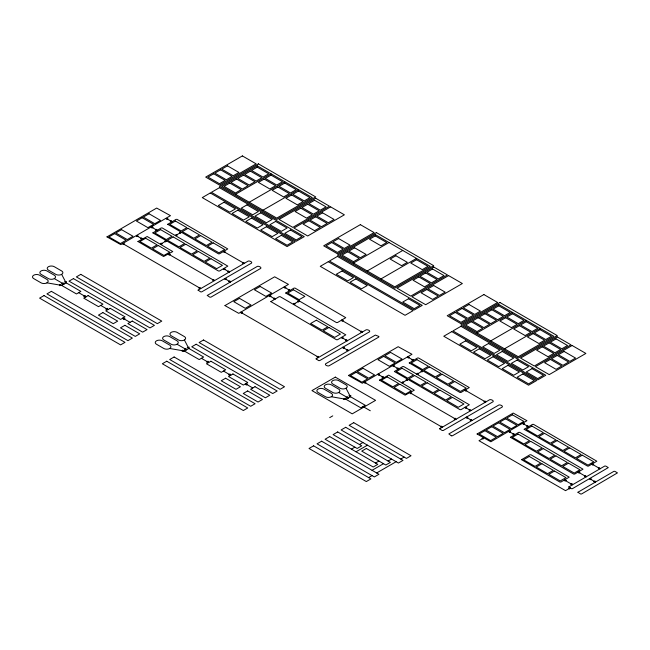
<?xml version="1.0" encoding="UTF-8"?>
<svg xmlns="http://www.w3.org/2000/svg" width="650" height="650" viewBox="0 0 650 650"><rect width="100%" height="100%" fill="white"/><g stroke="black" fill="none" stroke-linecap="round" stroke-linejoin="round"><path stroke-width="0.97" d="M66.072 282.848L66.471 281.523L64.48 281.873L80.876 291.395L76.464 293.946L59.971 284.473L59.369 285.626L61.661 285.399L66.072 282.848L61.661 274.357A4.16 2.405 0 0 0 61.661 270.961L54.308 266.719A4.16 2.405 0 0 0 48.425 266.719A4.16 2.405 0 0 0 48.425 270.116L55.778 274.357A4.16 2.405 0 0 0 61.661 274.357M188.817 348.481L189.215 347.165L187.224 347.506L203.629 357.037L199.217 359.58L182.715 350.114L182.114 351.26L184.405 351.033L188.817 348.481L184.405 339.991A4.16 2.405 0 0 0 184.405 336.594L177.052 332.353A4.16 2.405 0 0 0 171.169 332.353A4.16 2.405 0 0 0 171.169 335.749L178.523 339.991A4.16 2.405 0 0 0 184.405 339.991M350.439 396.736L350.838 395.419L348.847 395.761L365.243 405.283L360.831 407.834L344.329 398.369L343.736 399.514L346.027 399.287L350.439 396.736L346.027 388.245A4.16 2.405 0 0 0 346.027 384.849L338.674 380.608A4.16 2.405 0 0 0 332.792 380.608A4.16 2.405 0 0 0 332.792 384.004L340.145 388.245A4.16 2.405 0 0 0 346.027 388.245M166.237 240.898L165.669 241.889L164.523 241.231L166.237 240.898L160.518 244.213M175.427 235.592L176.004 234.601L177.149 235.259L175.427 235.592L181.155 232.286L180.586 233.277L179.441 232.619L181.155 232.286M293.41 304.322L293.987 303.331L295.132 303.997L293.41 304.322L299.138 301.015L298.569 302.006L297.424 301.348L299.138 301.015M402.017 382.842L402.586 381.851L403.739 382.509L402.017 382.842L407.745 379.535L407.176 380.526L406.031 379.86L407.745 379.535M416.934 374.229L417.511 373.23L418.657 373.896L416.934 374.229L422.663 370.914L422.094 371.914L420.948 371.248L422.663 370.914M570.164 487.988L569.587 488.979L568.441 488.321L570.164 487.988L565.533 490.661L478.993 440.716L483.632 438.035L483.096 439.026L481.959 438.36L483.689 438.035M235.495 194.293L271.026 173.786M249.251 202.239L284.781 181.724M263.006 210.178L298.529 189.662M353.478 263.031L389.009 242.515M367.234 270.969L402.756 250.453M380.981 278.907L416.512 258.399M329.704 417.633L332.759 415.87M477.003 332.93L512.533 312.414M490.758 340.868L526.281 320.361M504.506 348.806L540.036 328.299M351.431 449.142L354.868 447.159M359.45 444.511L362.887 442.528M356.013 451.791L367.469 445.169M375.497 463.036L378.934 461.053M372.052 470.316L383.516 463.694M388.099 461.053L391.536 459.062M368.615 477.596L372.052 475.605M376.642 472.964L396.126 461.711M400.709 459.062L404.146 457.08M46.954 282.848A4.16 2.405 0 0 0 46.954 279.451L39.601 275.21A4.16 2.405 0 0 0 33.719 275.21A4.16 2.405 0 0 0 33.719 278.606L41.072 282.848A4.16 2.405 0 0 0 46.954 282.848L61.661 285.399M169.699 348.481A4.16 2.405 0 0 0 169.699 345.085L162.346 340.844A4.16 2.405 0 0 0 156.463 340.844A4.16 2.405 0 0 0 156.463 344.24L163.816 348.481A4.16 2.405 0 0 0 169.699 348.481L184.405 351.033M331.321 396.736A4.16 2.405 0 0 0 331.321 393.339L323.968 389.098A4.16 2.405 0 0 0 318.086 389.098A4.16 2.405 0 0 0 318.086 392.494L325.439 396.736A4.16 2.405 0 0 0 331.321 396.736L346.027 399.287M166.237 218.4L167.96 218.733L166.814 219.391L166.237 218.4L171.974 221.707L171.397 220.716L170.251 221.382L171.974 221.707M151.344 227.004L153.059 227.338L151.913 227.996L151.344 227.004L157.072 230.311L156.496 229.32L155.35 229.978L157.072 230.311M223.551 251.477L225.266 251.81L224.12 252.468L223.551 251.477L244.172 263.396L243.612 262.397L242.466 263.055L244.181 263.388M136.443 235.609L138.157 235.934L137.012 236.6L136.443 235.609L142.171 238.916L141.602 237.924L140.457 238.582L142.171 238.916M122.688 243.547L124.41 243.872L123.264 244.538L122.688 243.547L200.623 288.535L200.046 287.544L198.9 288.21L200.623 288.535M168.529 254.134L170.251 254.459L169.106 255.125L168.529 254.134L214.378 280.597L213.801 279.606L212.656 280.264L214.37 280.597M223.543 268.686L225.257 269.019L224.112 269.677L223.543 268.686L229.271 272.001L228.703 271.001L227.557 271.668L229.271 272.001M284.221 287.129L285.943 287.463L284.798 288.129L284.221 287.129L289.949 290.444L289.38 289.445L288.234 290.111L289.949 290.444M224.681 278.598L226.395 278.923L225.249 279.589L224.681 278.598L230.409 281.905L229.832 280.914L228.686 281.572L230.409 281.905M269.319 295.734L271.042 296.067L269.896 296.725L269.319 295.734L275.056 299.041L274.479 298.049L273.333 298.716L275.056 299.041M341.534 320.206L343.249 320.539L342.103 321.197L341.534 320.206L362.156 332.126L361.587 331.126L360.441 331.793L362.164 332.118M240.671 312.276L242.393 312.609L241.248 313.267L240.671 312.276L318.606 357.273L318.029 356.281L316.883 356.939L318.606 357.273M341.526 337.423L343.241 337.748L342.095 338.414L341.526 337.423L347.254 340.73L346.686 339.739L345.532 340.397L347.254 340.73M63.871 284.123L61.661 283.701L63.131 282.848L63.871 284.123L54.308 278.606A4.16 2.405 0 0 1 48.425 278.606L41.072 274.357A4.16 2.405 0 0 1 41.072 270.961A4.16 2.405 0 0 1 46.954 270.961L54.308 275.21A4.16 2.405 0 0 1 54.308 278.606M407.745 357.037L409.467 357.362L408.322 358.028L407.745 357.037L413.473 360.344L412.904 359.352L411.759 360.011L413.473 360.344M85.93 296.855L83.72 296.433L85.191 295.588L85.93 296.855L78.674 292.671M342.664 347.327L344.378 347.661L343.233 348.319L342.664 347.327L348.392 350.634L347.815 349.643L346.669 350.301L348.392 350.634M107.989 309.595L105.779 309.173L107.25 308.319L107.989 309.595L100.734 305.411M392.852 365.633L394.566 365.966L393.421 366.632L392.852 365.633L398.58 368.948L398.003 367.949L396.858 368.615L398.58 368.948M122.793 318.142L125.003 318.565L123.532 319.418L122.793 318.142L130.049 322.335M465.059 390.114L466.773 390.439L465.628 391.105L465.059 390.114L485.68 402.025L485.119 401.034L483.966 401.692L485.688 402.025M377.951 374.238L379.665 374.571L378.519 375.229L377.951 374.238L383.679 377.544L383.11 376.553L381.964 377.219L383.679 377.544M364.195 382.176L365.918 382.509L364.772 383.167L364.195 382.176L442.13 427.172L441.553 426.181L440.407 426.839L442.13 427.172M186.615 349.757L184.405 349.334L185.876 348.481L186.615 349.757L177.052 344.24A4.16 2.405 0 0 1 171.169 344.24L163.816 339.991A4.16 2.405 0 0 1 163.816 336.594A4.16 2.405 0 0 1 169.699 336.594L177.052 340.844A4.16 2.405 0 0 1 177.052 344.24M410.036 392.762L411.759 393.096L410.613 393.754L410.036 392.762L455.886 419.226L455.309 418.243L454.163 418.901L455.878 419.234M465.051 407.322L466.765 407.656L465.619 408.314L465.051 407.322L470.779 410.629L470.21 409.638L469.064 410.296L470.779 410.629M208.674 362.497L206.472 362.074L207.943 361.221L208.674 362.497L201.419 358.304M522.714 423.41L524.436 423.743L523.283 424.401L522.714 423.41L528.442 426.717L527.873 425.726L526.727 426.392L528.442 426.717M466.188 417.227L467.902 417.56L466.757 418.218L466.188 417.227L471.916 420.534L471.339 419.543L470.194 420.209L471.916 420.534M230.734 375.229L228.532 374.806L230.002 373.961L230.734 375.229L223.478 371.044M348.229 398.011L346.027 397.589L347.498 396.736L348.229 398.011L338.674 392.494A4.16 2.405 0 0 1 332.792 392.494L325.439 388.245A4.16 2.405 0 0 1 325.439 384.849A4.16 2.405 0 0 1 331.321 384.849L338.674 389.098A4.16 2.405 0 0 1 338.674 392.494M508.861 431.413L510.575 431.738L509.429 432.404L508.861 431.413L514.589 434.72L514.012 433.729L512.866 434.387L514.589 434.72M245.537 383.776L247.748 384.207L246.277 385.052L245.537 383.776L252.793 387.969M592.012 464.092L593.734 464.425L592.589 465.083L592.012 464.092L600.064 468.739L599.487 467.748L598.341 468.406L600.064 468.739M578.207 472.062L579.93 472.396L578.784 473.054L578.207 472.062L586.259 476.71L585.683 475.719L584.537 476.377L586.259 476.71M589.704 478.692L591.427 479.017L590.281 479.684L589.704 478.692L595.433 481.999L594.864 481.008L593.718 481.666L595.433 481.999M451.352 435.801L452.441 435.776L502.296 406.989C503.189 405.836 500.029 404.527 498.859 405.007L448.833 433.932L451.287 435.768M564.395 480.041L572.455 484.681M378.763 336.424L375.383 335.075L325.479 363.886C324.659 365.097 327.714 366.34 328.916 365.869L378.771 337.09L378.771 336.424M363.041 406.559L370.289 410.751M106.982 236.876L120.794 244.619L170.471 215.662L156.674 208.065L106.982 236.876M137.954 241.499L163.581 256.514L172.786 251.566L147.176 236.511L137.954 241.499M152.872 232.887L218.481 271.009L219.521 271.009L227.817 266.118L162.224 227.947L161.184 227.947L152.888 232.838M167.724 224.307L218.498 253.857L219.529 253.801L227.776 248.934L177.076 219.367L176.036 219.367L167.724 224.307M198.096 290.144L200.671 291.874L201.711 291.874L251.623 263.063C252.517 261.893 249.356 260.593 248.186 261.081L198.096 290.144M207.261 295.441L209.844 297.172L210.884 297.172L260.788 268.361C261.682 267.199 258.513 265.899 257.351 266.37L207.261 295.441M224.965 305.614L238.769 313.349L288.454 284.391L274.658 276.803L224.981 305.565M270.855 301.616L336.464 339.739L337.504 339.739L345.8 334.848L280.142 296.652L279.11 296.709L270.855 301.616M285.707 293.036L336.481 322.587L337.512 322.53L345.759 317.663L294.994 288.072L293.963 288.129L285.724 292.996M316.079 358.873L318.654 360.604L319.694 360.604L369.606 331.793C370.5 330.639 367.388 329.347 366.161 329.81L316.079 358.873M348.489 375.513L362.302 383.248L411.978 354.291L398.182 346.702L348.506 375.464M379.462 380.136L405.088 395.151L414.294 390.203L388.684 375.139L379.462 380.136M394.379 371.524L459.989 409.646L461.029 409.646L469.324 404.747L403.731 366.576L402.691 366.576L394.396 371.475M409.232 362.944L460.005 392.486L461.037 392.438L469.284 387.571L418.584 357.996L417.544 357.996L409.232 362.944M439.603 428.781L442.179 430.511L443.219 430.511L493.131 401.7C494.024 400.53 490.864 399.23 489.686 399.709L439.603 428.781M477.1 434.013L490.831 441.773L526.955 420.712L513.224 413.059L477.108 433.964M510.388 437.296L573.674 474.077L574.714 474.077L583.009 469.178L519.74 432.356L518.7 432.356L510.388 437.296M524.201 429.317L587.494 466.099L588.526 466.099L596.83 461.207L533.544 424.377L532.512 424.377L524.209 429.268M521.617 459.721L559.934 482.073L560.966 482.016L569.205 477.149L530.904 454.748L529.872 454.805L521.649 459.623M568.783 486.948L571.358 488.678L572.398 488.678L608.294 467.602L605.751 466.058L604.711 466.058L568.783 486.948M577.947 492.245L580.531 493.976L581.571 493.976L617.459 472.891L614.859 471.323L613.876 471.356L577.947 492.245M161.086 243.214L160.509 244.205L162.232 243.872L161.086 243.214M242.377 155.919L205.701 177.093L219.456 185.031L256.124 163.857L242.377 155.919M213.72 173.786L207.992 177.093L219.456 183.706L225.184 180.399L213.72 173.786M220.602 169.812L214.866 173.119L226.33 179.741L232.058 176.434L220.602 169.812M227.476 165.847L221.748 169.154L233.204 175.768L238.932 172.461L227.476 165.847M114.668 233.618L108.94 236.925L120.396 243.547L126.124 240.24L114.668 233.618M121.542 229.653L115.814 232.96L127.27 239.574L133.006 236.267L121.542 229.653M142.171 217.742L136.443 221.049L147.899 227.662L153.636 224.356L142.171 217.742M149.045 213.769L143.317 217.076L154.781 223.697L160.509 220.391L149.045 213.769M258.416 163.857L219.456 186.355L276.754 219.44L315.721 196.942L258.416 163.857M210.283 192.969L202.264 197.608L287.072 246.569L295.092 241.938L210.283 192.969M219.456 187.679L211.429 192.311L296.238 241.272L304.257 236.641L219.456 187.679M257.27 165.847L221.748 186.355L276.754 218.116L312.284 197.608L257.27 165.847M229.767 183.048L224.039 186.355L235.495 192.969L241.231 189.662L229.767 183.048M236.641 179.075L230.912 182.39L242.377 189.004L248.105 185.697L236.641 179.075M243.523 175.11L237.786 178.417L249.251 185.031L254.979 181.724L243.523 175.11M250.396 171.137L244.668 174.444L256.124 181.066L261.852 177.751L250.396 171.137M257.27 167.164L251.542 170.479L263.006 177.093L268.734 173.786L257.27 167.164M44.013 295.588L39.601 298.131L120.591 344.89L125.003 342.347L44.013 295.588M51.366 291.338L46.954 293.889L127.944 340.649L132.356 338.098L51.366 291.338M73.426 278.606L69.014 281.149L150.004 327.909L154.416 325.358L73.426 278.606M80.779 274.357L76.367 276.908L157.357 323.659L161.769 321.116L80.779 274.357M145.632 238.241L139.904 241.548L151.361 248.162L157.097 244.855L145.632 238.241M160.558 229.629L154.822 232.936L166.286 239.557L172.014 236.243L160.558 229.629M175.427 221.041L169.699 224.347L181.163 230.961L186.891 227.654L175.427 221.041M224.039 202.239L218.303 205.546L229.767 212.16L235.495 208.853L224.039 202.239M264.152 179.075L258.416 182.39L269.88 189.004L275.608 185.697L264.152 179.075M271.026 175.11L265.298 178.417L276.754 185.031L282.482 181.724L271.026 175.11M158.243 245.521L152.506 248.828L163.971 255.442L169.699 252.135L158.243 245.521M173.16 236.909L167.432 240.216L178.888 246.829L184.624 243.523L173.16 236.909M188.037 228.312L182.309 231.627L193.765 238.241L199.501 234.934L188.037 228.312M88.132 295.588L83.72 298.131L98.524 306.678L102.936 304.135L88.132 295.588M237.786 210.178L232.058 213.484L243.523 220.098L249.251 216.791L237.786 210.178M246.959 204.88L241.231 208.195L252.688 214.809L258.416 211.502L246.959 204.88M277.899 187.021L272.171 190.328L283.627 196.942L289.364 193.635L277.899 187.021M284.781 183.048L279.045 186.355L290.509 192.969L296.238 189.662L284.781 183.048M185.77 244.189L180.034 247.496L191.498 254.109L197.226 250.803L185.77 244.189M200.623 235.609L194.894 238.916L206.351 245.529L212.079 242.222L200.623 235.609M251.542 218.116L245.814 221.422L257.27 228.044L263.006 224.729L251.542 218.116M260.707 212.826L254.979 216.133L266.443 222.747L272.171 219.44L260.707 212.826M291.655 194.959L285.927 198.266L297.383 204.88L303.111 201.573L291.655 194.959M298.529 190.986L292.801 194.293L304.257 200.915L309.993 197.608L298.529 190.986M198.372 251.461L192.644 254.776L204.108 261.389L209.836 258.082L198.372 251.461M213.224 242.881L207.496 246.196L218.961 252.809L224.689 249.502L213.224 242.881M110.191 308.319L105.779 310.871L120.591 319.418L125.003 316.867L110.191 308.319M102.871 312.585L98.459 315.128L113.263 323.676L117.674 321.132L102.871 312.585M210.982 258.741L205.254 262.048L216.71 268.669L222.438 265.363L210.982 258.741M266.443 226.72L260.707 230.027L272.171 236.641L277.899 233.334L266.443 226.72M275.608 221.422L269.88 224.729L281.336 231.351L287.072 228.044L275.608 221.422M315.721 198.266L279.045 219.44L292.801 227.378L329.477 206.204L315.721 198.266M300.82 208.195L295.092 211.502L306.556 218.116L312.284 214.809L300.82 208.195M307.702 204.222L301.966 207.529L313.43 214.143L319.158 210.836L307.702 204.222M314.576 200.249L308.848 203.556L320.304 210.178L326.032 206.871L314.576 200.249M124.897 325.301L120.486 327.852L135.298 336.399L139.709 333.848L124.897 325.301M132.259 321.059L127.847 323.602L142.651 332.15L147.062 329.607L132.259 321.059M281.336 235.316L275.608 238.631L287.072 245.245L292.801 241.938L281.336 235.316M290.509 230.027L284.781 233.334L296.238 239.947L301.966 236.641L290.509 230.027M330.623 206.871L293.946 228.044L307.702 235.982L344.37 214.809L330.623 206.871M308.848 220.764L303.111 224.071L314.576 230.685L320.304 227.378L308.848 220.764M315.721 216.791L309.993 220.098L321.449 226.72L327.178 223.413L315.721 216.791M322.595 212.826L316.867 216.133L328.331 222.747L334.059 219.44L322.595 212.826M360.352 224.648L323.684 245.822L337.431 253.768L374.108 232.594L360.352 224.648M331.703 242.515L325.975 245.822L337.431 252.444L343.168 249.129L331.703 242.515M338.577 238.55L332.849 241.857L344.313 248.471L350.041 245.164L338.577 238.55M239.525 298.382L233.797 301.689L245.253 308.303L250.989 304.996L239.525 298.382M260.154 286.471L254.426 289.778L265.882 296.4L271.619 293.085L260.154 286.471M376.399 232.594L337.431 255.084L394.737 288.169L433.704 265.671L376.399 232.594M328.266 261.706L320.247 266.338L405.056 315.299L413.075 310.668L328.266 261.706M337.431 256.409L329.412 261.04L414.221 310.009L422.24 305.378L337.431 256.409M375.253 234.577L339.731 255.084L394.737 286.845L430.267 266.338L375.253 234.577M347.75 251.778L342.022 255.084L353.478 261.706L359.206 258.399L347.75 251.778M354.624 247.812L348.896 251.119L360.352 257.733L366.088 254.426L354.624 247.812M375.253 235.901L369.525 239.208L380.981 245.822L386.717 242.515L375.253 235.901M166.757 361.221L162.346 363.773L243.336 410.524L247.748 407.981L166.757 361.221M174.111 356.98L169.699 359.523L250.689 406.283L255.101 403.731L174.111 356.98M196.17 344.24L191.758 346.783L272.748 393.543L277.16 390.999L196.17 344.24M203.523 339.991L199.111 342.542L280.101 389.301L284.513 386.75L203.523 339.991M293.41 289.77L287.682 293.077L299.146 299.691L304.874 296.384L293.41 289.77M342.022 270.969L336.286 274.276L347.75 280.889L353.478 277.582L342.022 270.969M210.884 361.221L206.472 363.773L221.276 372.32L225.688 369.769L210.884 361.221M355.769 278.907L350.041 282.214L361.506 288.836L367.234 285.521L355.769 278.907M395.882 255.751L390.154 259.058L401.611 265.671L407.347 262.364L395.882 255.751M416.512 259.716L410.784 263.031L422.24 269.644L427.976 266.338L416.512 259.716M316.355 320.198L310.627 323.505L322.083 330.119L327.819 326.812L316.355 320.198M232.944 373.961L228.532 376.504L243.336 385.052L247.748 382.509L232.944 373.961M225.615 378.219L221.203 380.77L236.007 389.317L240.419 386.766L225.615 378.219M328.965 327.47L323.237 330.785L334.693 337.399L340.421 334.092L328.965 327.47M433.704 266.996L397.028 288.169L410.784 296.108L447.452 274.934L433.704 266.996M418.803 276.924L413.075 280.231L424.531 286.845L430.267 283.538L418.803 276.924M425.677 272.951L419.949 276.258L431.413 282.88L437.141 279.573L425.677 272.951M432.559 268.986L426.831 272.293L438.287 278.907L444.015 275.6L432.559 268.986M247.65 390.942L243.238 393.486L258.042 402.033L262.454 399.49L247.65 390.942M255.003 386.693L250.591 389.244L265.395 397.792L269.807 395.241L255.003 386.693M408.493 298.756L402.756 302.063L414.221 308.685L419.949 305.378L408.493 298.756M448.606 275.6L411.929 296.774L425.677 304.712L462.353 283.538L448.606 275.6M426.831 289.494L421.094 292.801L432.559 299.423L438.287 296.108L426.831 289.494M433.704 285.521L427.976 288.836L439.433 295.449L445.161 292.142L433.704 285.521M335.327 377.114L311.959 390.601L352.219 413.847L375.586 400.359L335.327 377.114M483.884 294.556L447.208 315.729L460.956 323.668L497.632 302.494L483.884 294.556M455.227 312.414L449.499 315.729L460.956 322.343L466.692 319.036L455.227 312.414M462.109 308.449L456.373 311.756L467.837 318.37L473.566 315.063L462.109 308.449M468.983 304.476L463.255 307.783L474.711 314.405L480.439 311.098L468.983 304.476M356.176 372.255L350.447 375.562L361.904 382.176L367.632 378.869L356.176 372.255M363.049 368.282L357.321 371.589L368.777 378.211L374.514 374.904L363.049 368.282M383.679 356.371L377.951 359.686L389.407 366.299L395.143 362.993L383.679 356.371M390.553 352.406L384.824 355.713L396.289 362.326L402.017 359.019L390.553 352.406M499.923 302.494L460.956 324.992L518.261 358.077L557.229 335.579L499.923 302.494M451.791 331.606L443.771 336.237L528.58 385.198L536.599 380.567L451.791 331.606M460.956 326.316L452.936 330.947L537.745 379.909L545.764 375.277L460.956 326.316M498.777 304.476L463.255 324.992L518.261 356.752L553.792 336.237L498.777 304.476M471.274 321.685L465.546 324.992L477.003 331.606L482.731 328.299L471.274 321.685M478.148 317.712L472.42 321.019L483.884 327.632L489.613 324.326L478.148 317.712M485.03 313.739L479.294 317.046L490.758 323.668L496.486 320.361L485.03 313.739M491.904 309.774L486.176 313.081L497.632 319.694L503.36 316.387L491.904 309.774M498.777 305.801L493.049 309.108L504.506 315.729L510.242 312.414L498.777 305.801M387.14 376.878L381.412 380.185L392.868 386.799L398.604 383.492L387.14 376.878M402.066 368.266L396.329 371.572L407.794 378.186L413.522 374.879L402.066 368.266M416.934 359.669L411.206 362.976L422.671 369.598L428.399 366.291L416.934 359.669M465.546 340.868L459.81 344.175L471.274 350.797L477.003 347.49L465.546 340.868M505.659 317.712L499.923 321.019L511.387 327.632L517.116 324.326L505.659 317.712M512.533 313.739L506.805 317.046L518.261 323.668L523.989 320.361L512.533 313.739M399.75 384.15L394.014 387.465L405.478 394.079L411.206 390.772L399.75 384.15M414.668 375.537L408.939 378.852L420.396 385.466L426.132 382.159L414.668 375.537M429.544 366.949L423.816 370.256L435.273 376.878L441.009 373.563L429.544 366.949M479.294 348.806L473.566 352.121L485.03 358.735L490.758 355.428L479.294 348.806M488.467 343.517L482.731 346.824L494.195 353.438L499.923 350.131L488.467 343.517M519.407 325.65L513.679 328.957L525.135 335.579L530.871 332.272L519.407 325.65M526.281 321.685L520.553 324.992L532.017 331.606L537.745 328.299L526.281 321.685M313.609 445.835L309.026 448.476L366.324 481.561L370.906 478.912L313.609 445.835M321.628 441.204L317.046 443.844L374.351 476.929L378.934 474.281L321.628 441.204M329.672 436.581L325.089 439.229L373.206 467.009L377.788 464.36L329.672 436.581M337.691 431.949L333.109 434.598L357.159 448.476L361.741 445.835L337.691 431.949M345.694 427.302L341.112 429.951L398.418 463.036L403 460.387L345.694 427.302M353.722 422.671L349.131 425.319L406.437 458.404L411.019 455.756L353.722 422.671M427.277 382.817L421.541 386.124L433.006 392.746L438.734 389.431L427.277 382.817M442.13 374.238L436.402 377.544L447.858 384.166L453.586 380.851L442.13 374.238M493.049 356.752L487.321 360.059L498.777 366.673L504.506 363.366L493.049 356.752M502.214 351.455L496.486 354.762L507.951 361.384L513.679 358.077L502.214 351.455M533.163 333.588L527.434 336.903L538.891 343.517L544.619 340.21L533.163 333.588M540.036 329.623L534.308 332.93L545.764 339.544L551.501 336.237L540.036 329.623M439.879 390.098L434.151 393.404L445.616 400.018L451.344 396.711L439.879 390.098M454.732 381.517L449.004 384.824L460.468 391.438L466.196 388.131L454.732 381.517M452.489 397.377L446.761 400.684L458.218 407.298L463.946 403.991L452.489 397.377M507.951 365.349L502.214 368.656L513.679 375.277L519.407 371.971L507.951 365.349M517.116 360.059L511.387 363.366L522.844 369.98L528.58 366.673L517.116 360.059M557.229 336.903L520.553 358.077L534.308 366.015L570.984 344.841L557.229 336.903M366.324 448.476L361.741 451.124L385.799 465.018L390.382 462.369L366.324 448.476M542.327 346.824L536.599 350.131L548.056 356.752L553.792 353.438L542.327 346.824M549.209 342.851L543.473 346.166L554.938 352.779L560.666 349.473L549.209 342.851M556.083 338.886L550.355 342.192L561.811 348.806L567.539 345.499L556.083 338.886M522.844 373.953L517.116 377.26L528.58 383.882L534.308 380.567L522.844 373.953M532.017 368.656L526.281 371.971L537.745 378.584L543.473 375.277L532.017 368.656M572.13 345.499L535.454 366.673L549.209 374.611L585.878 353.438L572.13 345.499M550.355 359.393L544.619 362.708L556.083 369.322L561.811 366.015L550.355 359.393M557.229 355.428L551.501 358.735L562.957 365.349L568.685 362.042L557.229 355.428M564.102 351.455L558.374 354.762L569.831 361.384L575.567 358.077L564.102 351.455M484.892 430.69L479.164 433.997L490.62 440.611L496.356 437.304L484.892 430.69M491.774 426.717L486.038 430.024L497.502 436.646L503.23 433.339L491.774 426.717M498.648 422.752L492.919 426.059L504.376 432.673L510.104 429.366L498.648 422.752M505.521 418.779L499.793 422.086L511.249 428.707L516.986 425.392L505.521 418.779M512.395 414.806L506.667 418.121L518.131 424.734L523.859 421.427L512.395 414.806M518.074 434.038L512.338 437.344L523.803 443.958L529.531 440.651L518.074 434.038M531.903 426.043L526.175 429.358L537.631 435.971L543.367 432.664L531.903 426.043M530.676 441.317L524.948 444.624L536.404 451.238L542.141 447.931L530.676 441.317M544.513 433.323L538.777 436.629L550.241 443.251L555.969 439.944L544.513 433.323M529.295 456.454L523.567 459.761L535.031 466.383L540.759 463.076L529.295 456.454M557.099 440.611L551.363 443.926L562.827 450.539L568.555 447.233L557.099 440.611M543.286 448.589L537.558 451.896L549.014 458.518L554.742 455.211L543.286 448.589M541.905 463.734L536.177 467.041L547.633 473.663L553.369 470.348L541.905 463.734M555.888 455.869L550.16 459.176L561.624 465.798L567.352 462.483L555.888 455.869M569.676 447.907L563.948 451.214L575.413 457.827L581.141 454.521L569.676 447.907M554.515 471.014L548.779 474.321L560.243 480.935L565.971 477.628L554.515 471.014M568.498 463.149L562.77 466.456L574.226 473.07L579.954 469.763L568.498 463.149M582.286 455.179L576.558 458.486L588.014 465.108L593.742 461.801L582.286 455.179M566.126 480.366L564.98 481.024L564.403 480.033L566.126 480.366M571.878 483.689L570.733 484.348L572.455 484.681L571.878 483.689"/></g></svg>
